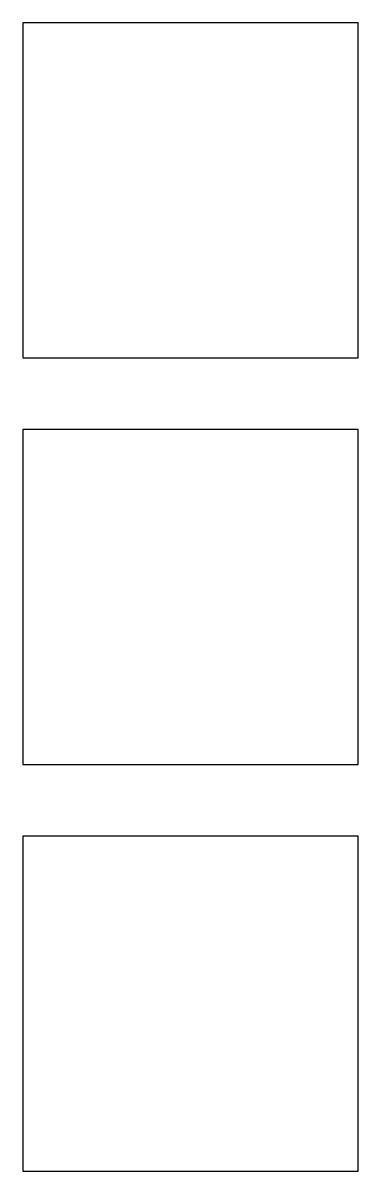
# Model space of a CAD drawing. Header units: millimetres. Extents: x -7 to 7, y -7 to 41.
import ezdxf

# ---------------------------------------------------------------- set-up
doc = ezdxf.new("R2010")
doc.units = ezdxf.units.MM

msp = doc.modelspace()

# ---------------------------------------------------------------- linework, layer by layer
for p, q in [((7, 41), (-7, 41)), ((-7, 41), (-7, 27)), ((7, 27), (7, 41)), ((-7, 27), (7, 27)), ((7, 24), (-7, 24)), ((-7, 24), (-7, 10)), ((7, 10), (7, 24)), ((-7, 10), (7, 10)), ((7, 7), (-7, 7)), ((-7, 7), (-7, -7)), ((7, -7), (7, 7)), ((-7, -7), (7, -7))]:
    msp.add_line(p, q)

doc.saveas('drawing.dxf')
